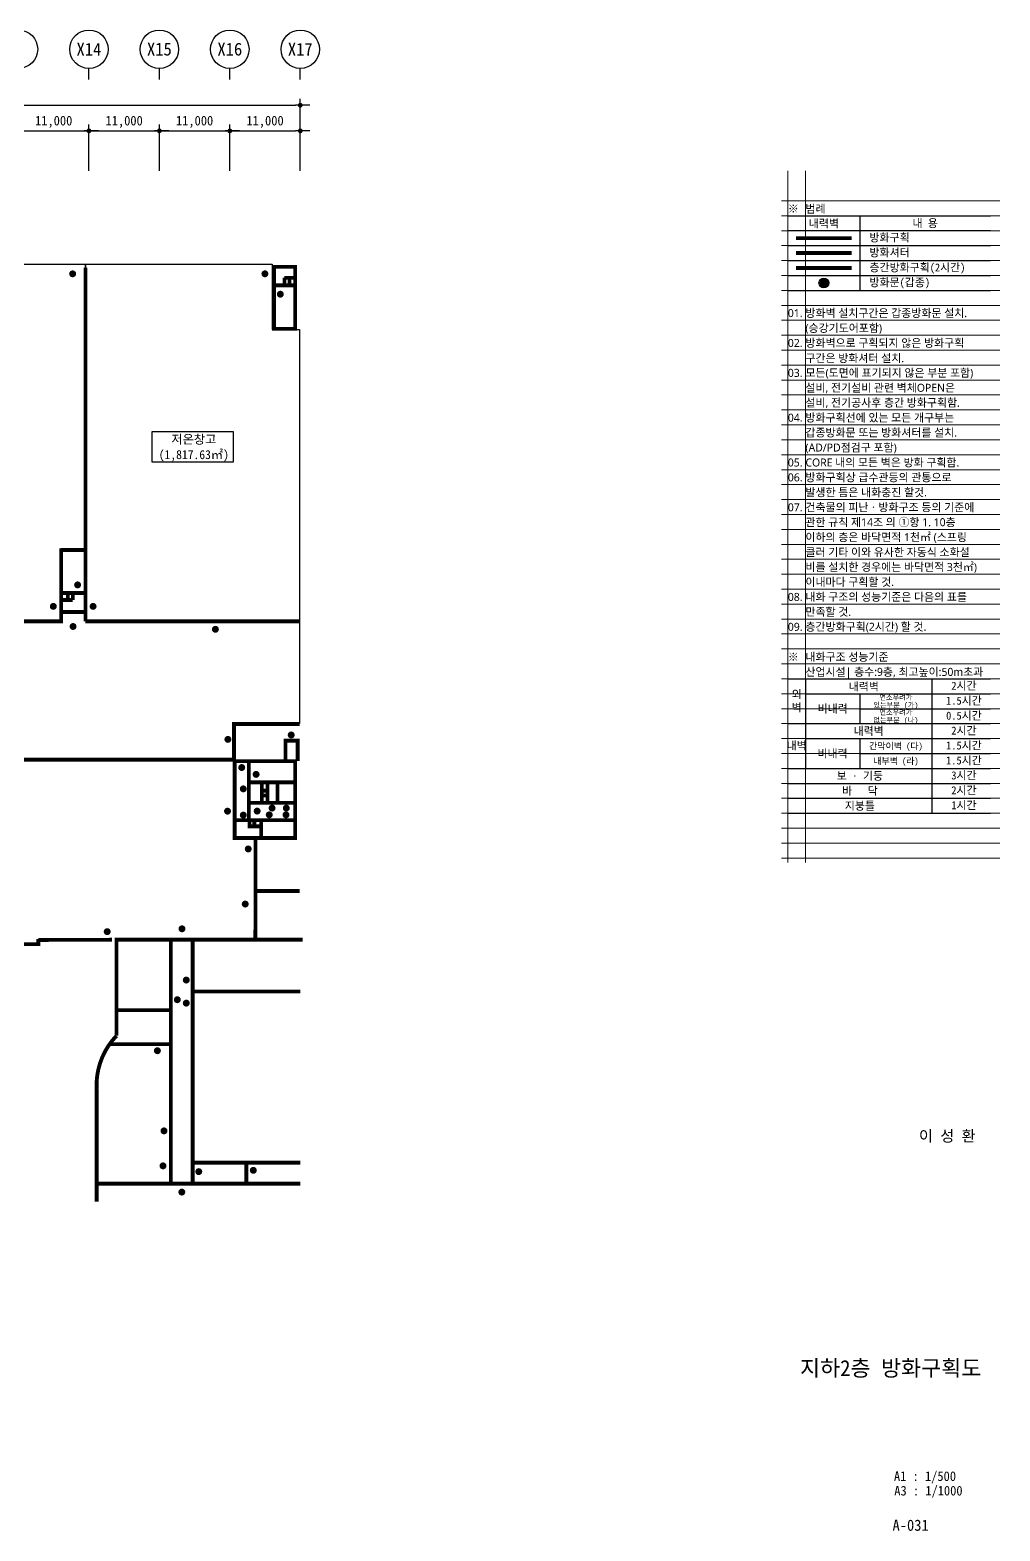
# Model space of a CAD drawing. Header units: millimetres. Extents: x 1075590 to 2680347, y 170599 to 729436.
# Drawn here: x 1268893 to 1420347, y 494985 to 729436 of the extents above; entities that cross this region are included whole.
import ezdxf
from ezdxf.enums import TextEntityAlignment as Align

# ---------------------------------------------------------------- set-up
doc = ezdxf.new("R2010")
doc.units = ezdxf.units.MM
doc.header["$LTSCALE"] = 5
doc.header["$MEASUREMENT"] = 0
doc.header["$PDSIZE"] = -10
for name, pattern in [('DASHDOTX2', [2, 1, -0.5, 0, -0.5]), ('HID', [2, 1.1, -0.9]), ('HIDDEN', [0.375, 0.25, -0.125]), ('PHANTOM2', [1.25, 0.625, -0.125, 0.125, -0.125, 0.125, -0.125])]:
    doc.linetypes.add(name, pattern=pattern)
doc.layers.get('0').update_dxf_attribs({"linetype": 'CONTINUOUS'})
doc.layers.get('Defpoints').update_dxf_attribs({"color": 153, "linetype": 'CONTINUOUS'})
doc.layers.add('0_방화구획 면적', color=7, linetype='CONTINUOUS', plot=False)
for name, color, linetype, lineweight in [('A-AXIS-BUBL', 7, 'CONTINUOUS', 25), ('A-BORD-TEXT', 3, 'CONTINUOUS', 25), ('A-DIMS', 7, 'CONTINUOUS', 25), ('A-DWXM-SHUT', 4, 'HID', 25), ('A-MKXS-MAK2', 3, 'DASHDOTX2', 25), ('A-XXXX-FIRE', 4, 'HIDDEN', 25), ('A-XXXX-TXT2', 3, 'CONTINUOUS', 25)]:
    doc.layers.add(name, color=color, linetype=linetype, lineweight=lineweight)
doc.layers.add('A-XXXX-NPLT', color=144, linetype='CONTINUOUS', lineweight=15, plot=False)
doc.styles.add('HY울릉도L', font='')
doc.styles.add('돋움체', font='')
doc.styles.add('맑은 고딕', font='malgun.ttf')
doc.styles.add('맑은고딕', font='')
doc.styles.get('HY울릉도L').set_extended_font_data('HYwulM')
doc.styles.get('돋움체').set_extended_font_data('DotumChe')
doc.styles.get('맑은고딕').set_extended_font_data('DotumChe')
doc.dimstyles.new('CDIM', dxfattribs={"dimtxt": 3, "dimasz": 1.5, "dimexe": 2, "dimexo": 1, "dimgap": 1, "dimtad": 1, "dimdec": 0, "dimrnd": 0.5, "dimzin": 0, "dimdsep": 32, "dimlunit": 6, "dimtxsty": 'HY울릉도L', "dimblk1": '_CIDOT', "dimblk2": '_CIDOT', "dimsah": 1, "dimcen": 5.5, "dimclrd": 2, "dimclre": 2, "dimclrt": 7, "dimadec": 0, "dimazin": 0, "dimtfac": 1, "dimtdec": 0, "dimtix": 1, "dimtmove": 2, "dimatfit": 1, "dimldrblk": '_CIDOT', "dimfxl": 1, "dimtolj": 1, "dimtzin": 0, "dimlwd": -1, "dimarcsym": 0})

# ---------------------------------------------------------------- blocks, each defined once
blk = doc.blocks.new('_CIDOT')
at = {"color": 0, "linetype": 'ByBlock'}
blk.add_line((2, 0), (-1, 0), dxfattribs=at)
at = {"color": 0, "linetype": 'ByBlock', "const_width": 0.5}
blk.add_lwpolyline([(-0.25, 0, 1), (0.25, 0, 1)], format="xyb", close=True, dxfattribs=at)
blk = doc.blocks.new('*D35')
at = {"layer": 'A-DIMS', "lineweight": -2, "transparency": 16777216}
for p, q in [((258693, 255621), (258693, 262871)), ((269693, 255621), (269693, 262871))]:
    blk.add_line(p, q, dxfattribs=at)
at = {"layer": 'A-DIMS', "transparency": 16777216}
blk.add_line((259443, 261871), (268943, 261871), dxfattribs=at)
at = {"layer": 'Defpoints', "color": 0, "transparency": 16777216}
for p in [(269693, 261871), (258693, 255121), (269693, 255121)]:
    blk.add_point(p, dxfattribs=at)
at = {"layer": 'A-DIMS', "transparency": 16777216, "xscale": 750, "yscale": 750, "zscale": 750, "rotation": 180}
blk.add_blockref('_CIDOT', (258693, 261871), dxfattribs=at)
at = {"layer": 'A-DIMS', "transparency": 16777216, "xscale": 750, "yscale": 750, "zscale": 750}
blk.add_blockref('_CIDOT', (269693, 261871), dxfattribs=at)
at = {"layer": 'A-DIMS', "color": 3, "transparency": 16777216, "insert": (264193, 263275), "char_height": 1500, "attachment_point": 5, "style": '맑은고딕'}
blk.add_mtext('\\A1;11,000', dxfattribs=at)
blk = doc.blocks.new('*D36')
at = {"layer": 'A-DIMS', "lineweight": -2, "transparency": 16777216}
for p, q in [((269693, 255621), (269693, 262871)), ((280693, 255621), (280693, 262871))]:
    blk.add_line(p, q, dxfattribs=at)
at = {"layer": 'A-DIMS', "transparency": 16777216}
blk.add_line((270443, 261871), (279943, 261871), dxfattribs=at)
at = {"layer": 'Defpoints', "color": 0, "transparency": 16777216}
for p in [(280693, 261871), (269693, 255121), (280693, 255121)]:
    blk.add_point(p, dxfattribs=at)
at = {"layer": 'A-DIMS', "transparency": 16777216, "xscale": 750, "yscale": 750, "zscale": 750, "rotation": 180}
blk.add_blockref('_CIDOT', (269693, 261871), dxfattribs=at)
at = {"layer": 'A-DIMS', "transparency": 16777216, "xscale": 750, "yscale": 750, "zscale": 750}
blk.add_blockref('_CIDOT', (280693, 261871), dxfattribs=at)
at = {"layer": 'A-DIMS', "color": 3, "transparency": 16777216, "insert": (275193, 263275), "char_height": 1500, "attachment_point": 5, "style": '맑은고딕'}
blk.add_mtext('\\A1;11,000', dxfattribs=at)
blk = doc.blocks.new('*D37')
at = {"layer": 'A-DIMS', "lineweight": -2, "transparency": 16777216}
for p, q in [((280693, 255621), (280693, 262871)), ((291693, 255621), (291693, 262871))]:
    blk.add_line(p, q, dxfattribs=at)
at = {"layer": 'A-DIMS', "transparency": 16777216}
blk.add_line((281443, 261871), (290943, 261871), dxfattribs=at)
at = {"layer": 'Defpoints', "color": 0, "transparency": 16777216}
for p in [(291693, 261871), (280693, 255121), (291693, 255121)]:
    blk.add_point(p, dxfattribs=at)
at = {"layer": 'A-DIMS', "transparency": 16777216, "xscale": 750, "yscale": 750, "zscale": 750, "rotation": 180}
blk.add_blockref('_CIDOT', (280693, 261871), dxfattribs=at)
at = {"layer": 'A-DIMS', "transparency": 16777216, "xscale": 750, "yscale": 750, "zscale": 750}
blk.add_blockref('_CIDOT', (291693, 261871), dxfattribs=at)
at = {"layer": 'A-DIMS', "color": 3, "transparency": 16777216, "insert": (286193, 263275), "char_height": 1500, "attachment_point": 5, "style": '맑은고딕'}
blk.add_mtext('\\A1;11,000', dxfattribs=at)
blk = doc.blocks.new('*D38')
at = {"layer": 'A-DIMS', "lineweight": -2, "transparency": 16777216}
for p, q in [((126693, 255621), (126693, 266871)), ((302693, 255621), (302693, 266871))]:
    blk.add_line(p, q, dxfattribs=at)
at = {"layer": 'A-DIMS', "transparency": 16777216}
blk.add_line((127443, 265871), (301943, 265871), dxfattribs=at)
at = {"layer": 'Defpoints', "color": 0, "transparency": 16777216}
for p in [(302693, 265871), (126693, 255121), (302693, 255121)]:
    blk.add_point(p, dxfattribs=at)
at = {"layer": 'A-DIMS', "transparency": 16777216, "xscale": 750, "yscale": 750, "zscale": 750, "rotation": 180}
blk.add_blockref('_CIDOT', (126693, 265871), dxfattribs=at)
at = {"layer": 'A-DIMS', "transparency": 16777216, "xscale": 750, "yscale": 750, "zscale": 750}
blk.add_blockref('_CIDOT', (302693, 265871), dxfattribs=at)
at = {"layer": 'A-DIMS', "color": 3, "transparency": 16777216, "insert": (214693, 267275), "char_height": 1500, "attachment_point": 5, "style": '맑은고딕'}
blk.add_mtext('\\A1;176,000', dxfattribs=at)
blk = doc.blocks.new('*D39')
at = {"layer": 'A-DIMS', "lineweight": -2, "transparency": 16777216}
for p, q in [((291693, 255621), (291693, 262871)), ((302693, 255621), (302693, 262871))]:
    blk.add_line(p, q, dxfattribs=at)
at = {"layer": 'A-DIMS', "transparency": 16777216}
blk.add_line((292443, 261871), (301943, 261871), dxfattribs=at)
at = {"layer": 'Defpoints', "color": 0, "transparency": 16777216}
for p in [(302693, 261871), (291693, 255121), (302693, 255121)]:
    blk.add_point(p, dxfattribs=at)
at = {"layer": 'A-DIMS', "transparency": 16777216, "xscale": 750, "yscale": 750, "zscale": 750, "rotation": 180}
blk.add_blockref('_CIDOT', (291693, 261871), dxfattribs=at)
at = {"layer": 'A-DIMS', "transparency": 16777216, "xscale": 750, "yscale": 750, "zscale": 750}
blk.add_blockref('_CIDOT', (302693, 261871), dxfattribs=at)
at = {"layer": 'A-DIMS', "color": 3, "transparency": 16777216, "insert": (297193, 263275), "char_height": 1500, "attachment_point": 5, "style": '맑은고딕'}
blk.add_mtext('\\A1;11,000', dxfattribs=at)
blk = doc.blocks.new('NOTE(220317)')
at = {"layer": 'A-XXXX-NPLT'}
for p, q in [((1010649.8, 179732.7), (1010649.8, 175412.7)), ((1010759.8, 179732.7), (1010759.8, 175412.7)), ((1010609.8, 179546.1), (1011974.8, 179546.1)), ((1010609.8, 179452.7), (1011974.8, 179452.7)), ((1010609.8, 179359.4), (1011974.8, 179359.4)), ((1010609.8, 179266.1), (1011974.8, 179266.1)), ((1010609.8, 179172.7), (1011974.8, 179172.7)), ((1010609.8, 179079.4), (1011974.8, 179079.4)), ((1010609.8, 178986.1), (1011974.8, 178986.1)), ((1010609.8, 178892.7), (1011974.8, 178892.7)), ((1010609.8, 178799.4), (1011974.8, 178799.4)), ((1010609.8, 178706.1), (1011974.8, 178706.1)), ((1010609.8, 178612.7), (1011974.8, 178612.7)), ((1010609.8, 178519.4), (1011974.8, 178519.4)), ((1010609.8, 178426.1), (1011974.8, 178426.1)), ((1010609.8, 178332.7), (1011974.8, 178332.7)), ((1010609.8, 178239.4), (1011974.8, 178239.4)), ((1010609.8, 178146.1), (1011974.8, 178146.1)), ((1010609.8, 178052.7), (1011974.8, 178052.7)), ((1010609.8, 177959.4), (1011974.8, 177959.4)), ((1010609.8, 177866.1), (1011974.8, 177866.1)), ((1010609.8, 177772.7), (1011974.8, 177772.7)), ((1010609.8, 177679.4), (1011974.8, 177679.4)), ((1010609.8, 177586.1), (1011974.8, 177586.1)), ((1010609.8, 177492.7), (1011974.8, 177492.7)), ((1010609.8, 177399.4), (1011974.8, 177399.4)), ((1010609.8, 177306.1), (1011974.8, 177306.1)), ((1010609.8, 177212.7), (1011974.8, 177212.7)), ((1010609.8, 177119.4), (1011974.8, 177119.4)), ((1010609.8, 177026.1), (1011974.8, 177026.1)), ((1010609.8, 176932.7), (1011974.8, 176932.7)), ((1010609.8, 176839.4), (1011974.8, 176839.4)), ((1010609.8, 176746.1), (1011974.8, 176746.1)), ((1010609.8, 176652.7), (1011974.8, 176652.7)), ((1010609.8, 176559.4), (1011974.8, 176559.4)), ((1010609.8, 176466.1), (1011974.8, 176466.1)), ((1010609.8, 176372.7), (1011974.8, 176372.7)), ((1010609.8, 176279.4), (1011974.8, 176279.4)), ((1010609.8, 176186.1), (1011974.8, 176186.1)), ((1010609.8, 176092.7), (1011974.8, 176092.7)), ((1010609.8, 175999.4), (1011974.8, 175999.4)), ((1010609.8, 175906.1), (1011974.8, 175906.1)), ((1010609.8, 175812.7), (1011974.8, 175812.7)), ((1010609.8, 175719.4), (1011974.8, 175719.4)), ((1010609.8, 175626.1), (1011974.8, 175626.1)), ((1010609.8, 175532.7), (1011974.8, 175532.7)), ((1010609.8, 175439.4), (1011974.8, 175439.4))]:
    blk.add_line(p, q, dxfattribs=at)
blk = doc.blocks.new('NOTE_방화구획')
at = {"layer": 'A-MKXS-MAK2', "true_color": 0x991b1e}
blk.add_hatch(color=244, dxfattribs=at).paths.add_polyline_path([(7673.8, 4762.3, 1), (7704.2, 4762.3, 1)])
for points in [[(7576.5, 4972.3), (8209, 4972.3)], [(7801.5, 4972.3), (7801.5, 4738.9)], [(7576.5, 4925.6), (8209, 4925.6)], [(7576.5, 4878.9), (8209, 4878.9)], [(7576.5, 4832.3), (8209, 4832.3)], [(7576.5, 4785.6), (8209, 4785.6)], [(7576.5, 4738.9), (8209, 4738.9)], [(7576.5, 3525.6), (8209, 3525.6)], [(7631.5, 3525.6), (7631.5, 3245.6)], [(8026.5, 3525.6), (8026.5, 3105.6)], [(7631.5, 3478.9), (8209, 3478.9)], [(7801.5, 3478.9), (7801.5, 3385.6)], [(7801.5, 3432.3), (8209, 3432.3)], [(7576.5, 3385.6), (8209, 3385.6)], [(7631.5, 3338.9), (8209, 3338.9)], [(7801.5, 3338.9), (7801.5, 3245.6)], [(7801.5, 3292.3), (8209, 3292.3)], [(7576.5, 3245.6), (8209, 3245.6)], [(7576.5, 3198.9), (8209, 3198.9)], [(7576.5, 3152.3), (8209, 3152.3)], [(7576.5, 3105.6), (8209, 3105.6)]]:
    blk.add_lwpolyline(points)
at = {"layer": 'A-DWXM-SHUT', "color": 6, "linetype": 'HID', "ltscale": 400, "const_width": 12}
blk.add_lwpolyline([(7602.3, 4855.6), (7775.7, 4855.6)], dxfattribs=at)
at = {"layer": 'A-DWXM-SHUT', "linetype": 'HIDDEN', "ltscale": 500, "const_width": 12}
blk.add_lwpolyline([(7602.3, 4808.9), (7775.7, 4808.9)], dxfattribs=at)
at = {"layer": 'A-MKXS-MAK2', "color": 244, "linetype": 'Continuous', "true_color": 0x991b1e}
blk.add_circle((7689, 4762.3), 15.2, dxfattribs=at)
at = {"layer": 'A-XXXX-FIRE', "color": 5, "linetype": 'PHANTOM2', "ltscale": 600, "const_width": 12}
blk.add_lwpolyline([(7602.3, 4902.3), (7775.7, 4902.3)], dxfattribs=at)
at = {"layer": 'A-XXXX-TXT2'}
for s, style, p in [('※', '맑은 고딕', (7576.5, 4993.9)), ('범례 ', '맑은 고딕', (7631.5, 4993.9)), ('방화구획', '돋움체', (7831.5, 4903.9)), ('방화셔터', '돋움체', (7831.5, 4857.3)), ('층간방화구획(2시간)', '돋움체', (7831.5, 4810.6)), ('방화문(갑종)', '돋움체', (7831.5, 4763.9)), ('01.', '맑은 고딕', (7576.5, 4668.1)), ('방화벽 설치구간은 갑종방화문 설치.', '맑은 고딕', (7631.5, 4668.1)), ('(승강기도어포함)', '맑은 고딕', (7631.5, 4621.4)), ('02.', '맑은 고딕', (7576.5, 4574.8)), ('방화벽으로 구획되지 않은 방화구획', '맑은 고딕', (7631.5, 4574.8)), ('구간은 방화셔터 설치.', '맑은 고딕', (7631.5, 4527.3)), ('03.', '맑은 고딕', (7576.5, 4481.4)), ('모든(도면에 표기되지 않은 부분 포함) ', '맑은 고딕', (7631.5, 4481.4)), ('설비, 전기설비 관련 벽체OPEN은', '맑은 고딕', (7631.5, 4434.8)), ('설비, 전기공사후 층간 방화구획함.', '맑은 고딕', (7631.5, 4388.1)), ('04.', '맑은 고딕', (7576.5, 4341.4)), ('방화구획선에 있는 모든 개구부는', '맑은 고딕', (7631.5, 4341.4)), ('갑종방화문 또는 방화셔터를 설치.', '맑은 고딕', (7631.5, 4294.8)), ('(AD/PD점검구 포함)', '맑은 고딕', (7631.5, 4248.1)), ('05.', '맑은 고딕', (7576.5, 4201.4)), ('CORE 내의 모든 벽은 방화 구획함.', '맑은 고딕', (7631.5, 4201.4)), ('06.', '맑은 고딕', (7576.5, 4154.8)), ('방화구획상 급수관등의 관통으로 ', '맑은 고딕', (7631.5, 4154.8)), ('발생한 틈은 내화충진 할것.', '맑은 고딕', (7631.5, 4108.1)), ('07.', '맑은 고딕', (7576.5, 4061.4)), ('건축물의 피난ㆍ방화구조 등의 기준에', '맑은 고딕', (7631.5, 4061.4)), ('관한 규칙 제14조 의 ①항 1. 10층', '맑은 고딕', (7631.5, 4014.8)), ('이하의 층은 바닥면적 1천㎡ (스프링', '맑은 고딕', (7631.5, 3968.1)), ('클러 기타 이와 유사한 자동식 소화설', '맑은 고딕', (7631.5, 3921.4)), ('비를 설치한 경우에는 바닥면적 3천㎡)', '맑은 고딕', (7631.5, 3874.8)), ('이내마다 구획할 것.', '맑은 고딕', (7631.5, 3828.1)), ('08.', '맑은 고딕', (7576.5, 3781.4)), ('내화 구조의 성능기준은 다음의 표를', '맑은 고딕', (7631.5, 3781.4)), ('만족할 것.', '맑은 고딕', (7631.5, 3734.8)), ('09.', '맑은 고딕', (7576.5, 3688.1)), ('층간방화구획(2시간) 할 것. ', '맑은 고딕', (7631.5, 3688.1)), ('※', '맑은 고딕', (7576.5, 3593.9)), ('내화구조 성능기준', '맑은 고딕', (7631.5, 3593.9)), ('산업시설| 층수:9층, 최고높이:50m초과', '맑은 고딕', (7631.5, 3547.2))]:
    blk.add_text(s, height=25, dxfattribs=dict(at, style=style)).set_placement(p, align=Align.MIDDLE_LEFT)
at = {"layer": 'A-XXXX-TXT2', "style": '돋움체'}
for s, height, p in [('내력벽', 25, (7689, 4948.1)), ('내 용', 25, (8005.3, 4948.9)), ('내력벽', 25, (7813.7, 3501.4)), ('2시간', 25, (8126.5, 3503.9)), ('연소우려가', 16, (7914, 3467.6)), ('1.5시간', 25, (8126.5, 3457.3)), ('비내력', 25, (7716.5, 3432.3)), ('있는부분 (가)', 16, (7914, 3443.6)), ('연소우려가', 16, (7914, 3420.9)), ('0.5시간', 25, (8126.5, 3410.6)), ('내력벽', 25, (7829, 3362.3)), ('없는부분 (나)', 16, (7914, 3396.9)), ('2시간', 25, (8126.5, 3363.9)), ('1.5시간', 25, (8126.5, 3317.3)), ('비내력', 25, (7716.1, 3292.3)), ('간막이벽 (다)', 20, (7914, 3315.6)), ('1.5시간', 25, (8126.5, 3270.6)), ('보 · 기둥', 25, (7801.5, 3222.3)), ('내부벽 (라)', 20, (7914, 3268.9)), ('3시간', 25, (8126.5, 3223.9)), ('바   닥', 25, (7801.5, 3175.6)), ('2시간', 25, (8126.5, 3177.3)), ('지붕틀', 25, (7801.5, 3128.9)), ('1시간', 25, (8126.5, 3130.6))]:
    blk.add_text(s, height=height, dxfattribs=at).set_placement(p, align=Align.MIDDLE_CENTER)
at = {"layer": 'A-XXXX-TXT2', "char_height": 25, "attachment_point": 5, "style": '맑은 고딕'}
for s, width, insert in [('{\\fDotumChe|b0|i0|c129|p49;외\\P벽}', 24.9, (7604, 3455.1)), ('{\\fDotumChe|b0|i0|c129|p49;내벽}', 25, (7604, 3315.6))]:
    blk.add_mtext_dynamic_manual_height_columns(s, width=width, gutter_width=125, heights=[0], dxfattribs=dict(at, insert=insert))
blk = doc.blocks.new('DIM(210222)')
for p, q in [((269693, 269870.6), (269693, 271620.6)), ((280693, 269870.6), (280693, 271620.6)), ((291693, 269870.6), (291693, 271620.6)), ((302693, 269870.6), (302693, 271620.6))]:
    blk.add_line(p, q)
at = {"layer": 'A-AXIS-BUBL', "ltscale": 0.2}
for centre in [(258693, 274620.6), (269693, 274620.6), (280693, 274620.6), (291693, 274620.6), (302693, 274620.6)]:
    blk.add_circle(centre, 3000, dxfattribs=at)
at = {"layer": 'A-XXXX-TXT2', "ltscale": 0.2, "style": '맑은고딕'}
for s, p in [('X14', (269693, 274620.6)), ('X15', (280693, 274620.6)), ('X16', (291693, 274620.6)), ('X17', (302693, 274620.6))]:
    blk.add_text(s, height=2000, dxfattribs=at).set_placement(p, align=Align.MIDDLE)
at = {"layer": 'A-DIMS'}
for p1, p2, distance, picture, middle in [((126693, 255120.6), (302693, 255120.6), 10750, '*D38', (214693, 267275.5)), ((258693, 255120.6), (269693, 255120.6), 6750, '*D35', (264193, 263275.5)), ((269693, 255120.6), (280693, 255120.6), 6750, '*D36', (275193, 263275.5)), ((280693, 255120.6), (291693, 255120.6), 6750, '*D37', (286193, 263275.5)), ((291693, 255120.6), (302693, 255120.6), 6750, '*D39', (297193, 263275.5))]:
    dim = blk.add_aligned_dim(p1=p1, p2=p2, distance=distance, dimstyle='CDIM', override={"dimscale": 500, "dimtxsty": '맑은고딕', "dimclrd": 256, "dimclre": 256, "dimclrt": 3}, dxfattribs=at)
    dim.commit()
    dim.dimension.update_dxf_attribs({"geometry": picture, "text_midpoint": middle})

msp = doc.modelspace()

# ---------------------------------------------------------------- hatches: boundary and pattern name
at = {"layer": 'A-MKXS-MAK2'}
for points in [[(1275003, 691352, -1), (1276093, 691352, -1)], [(1305027, 691358, -1), (1306117, 691358, -1)], [(1308524, 688173, 1), (1307434, 688173, 1)], [(1275774, 642764, -1), (1276864, 642764, -1)], [(1271982, 639409, -1), (1273072, 639409, -1)], [(1278194, 639409, -1), (1279284, 639409, -1)], [(1275068, 636268, -1), (1276158, 636268, -1)], [(1298382, 635828, 1), (1297292, 635828, 1)], [(1300335, 618633, -1), (1299245, 618633, -1)], [(1310221, 619322, -1), (1309131, 619322, -1)], [(1302493, 614237, -1), (1301403, 614237, -1)], [(1304741, 613167, -1), (1303651, 613167, -1)], [(1302738, 610903, -1), (1301648, 610903, -1)], [(1300275, 607421, -1), (1299185, 607421, -1)], [(1302738, 606803, -1), (1301648, 606803, -1)], [(1304904, 607428, -1), (1303813, 607428, -1)], [(1306789, 606845, 1), (1305699, 606845, 1)], [(1307235, 607899, -1), (1306145, 607899, -1)], [(1309409, 606845, 1), (1308319, 606845, 1)], [(1309456, 607899, -1), (1308366, 607899, -1)], [(1303511, 601517, -1), (1302420, 601517, -1)], [(1303041, 592907, -1), (1301951, 592907, -1)], [(1281491, 588601, -1), (1280401, 588601, -1)], [(1293166, 589048, -1), (1292076, 589048, -1)], [(1293835, 581036, -1), (1292745, 581036, -1)], [(1292435, 577967, -1), (1291345, 577967, -1)], [(1293835, 577436, -1), (1292745, 577436, -1)], [(1289327, 570001, -1), (1288237, 570001, -1)], [(1290360, 557481, -1), (1289270, 557481, -1)], [(1290202, 552014, -1), (1289112, 552014, -1)], [(1295787, 551118, -1), (1294696, 551118, -1)], [(1304300, 551320, -1), (1303210, 551320, -1)], [(1293139, 547921, -1), (1292049, 547921, -1)]]:
    msp.add_hatch(color=240, dxfattribs=at).paths.add_polyline_path(points)

# ---------------------------------------------------------------- linework, layer by layer
at = {"layer": '0_방화구획 면적'}
for points in [[(1245640, 682636), (1249440, 682636), (1249440, 692836), (1277540, 692836), (1277540, 648386), (1273740, 648386), (1273740, 637186), (1245640, 637186), (1245640, 682636)], [(1212640, 637186), (1212640, 638386), (1216440, 638386), (1216440, 637186), (1273740, 637186), (1273740, 638386), (1277540, 638386), (1277540, 637186), (1310990, 637186), (1310990, 621136), (1300640, 621136), (1300640, 615436), (1179190, 615436), (1179190, 637186), (1212640, 637186)]]:
    msp.add_lwpolyline(points, dxfattribs=at)
for points in [[(1277540, 692836), (1306690, 692836), (1306690, 682636), (1310990, 682636), (1310990, 637186), (1277540, 637186)], [(1300590, 661914), (1287990, 661914), (1287990, 666714), (1300590, 666714)]]:
    msp.add_lwpolyline(points, close=True, dxfattribs=at)
at = {"layer": 'A-DWXM-SHUT', "color": 6, "linetype": 'HID', "ltscale": 400, "const_width": 600}
for points in [[(1295054, 637064), (1289854, 637064)], [(1255536, 615465), (1300640, 615465)], [(1270196, 587306), (1281690, 587336)]]:
    msp.add_lwpolyline(points, dxfattribs=at)
at = {"layer": 'A-XXXX-FIRE', "color": 5, "linetype": 'PHANTOM2', "ltscale": 600, "const_width": 600}
for points in [[(1277554, 637064), (1277554, 692314)], [(1310329, 689549), (1306890, 689549)], [(1310329, 690736), (1308622, 690736)], [(1308622, 689649), (1308622, 690736)], [(1309400, 689649), (1309400, 690736)], [(1273754, 638364), (1273754, 648184), (1277554, 648184)], [(1273754, 641489), (1277554, 641489)], [(1273754, 640403), (1275565, 640403)], [(1274787, 641489), (1274787, 640403)], [(1275565, 641489), (1275565, 640403)], [(1277354, 638540), (1273754, 638540), (1273754, 637064), (1262054, 637064)], [(1289854, 637064), (1277554, 637064)], [(1311004, 637064), (1295054, 637064)], [(1310990, 621036), (1300740, 621036), (1300740, 615436)], [(1308790, 615236), (1308790, 618436), (1310695, 618436), (1310695, 615236)], [(1303065, 615236), (1303065, 606020), (1310290, 606020)], [(1310290, 611911), (1303065, 611911)], [(1305077, 611836), (1305077, 608724)], [(1305977, 611836), (1305977, 608724)], [(1307539, 611836), (1307539, 608724)], [(1305077, 610610), (1305977, 610610)], [(1305077, 609861), (1305977, 609861)], [(1303065, 608724), (1310290, 608724)], [(1303065, 606020), (1300840, 606020)], [(1303160, 605995), (1303160, 605052), (1304974, 605052)], [(1303927, 605052), (1303927, 605995)], [(1304974, 603236), (1304974, 605995)], [(1304093, 603036), (1304087, 587336)], [(1304090, 594941), (1310990, 594941)], [(1267390, 586636), (1270190, 586636), (1270190, 587436)], [(1290890, 587436), (1290890, 549226)], [(1294290, 549226), (1294290, 587336)], [(1294290, 579261), (1311090, 579261)], [(1282390, 576336), (1290890, 576336)], [(1290890, 571036), (1281323, 571036)], [(1294290, 552522), (1311090, 552522)], [(1302655, 549226), (1302655, 552522)], [(1279290, 549226), (1311090, 549226)]]:
    msp.add_lwpolyline(points, dxfattribs=at)
for points in [[(1310290, 682767), (1306980, 682767), (1306980, 692436), (1310290, 692436)], [(1310304, 615236), (1300840, 615236), (1300840, 603236), (1310290, 603236)]]:
    msp.add_lwpolyline(points, close=True, dxfattribs=at)
msp.add_lwpolyline([(1311440, 587336), (1282390, 587336), (1282390, 572330, 0.2060779), (1279290, 564036), (1279290, 546419)], format="xyb", dxfattribs=at)

# ---------------------------------------------------------------- block references
msp.add_blockref('DIM(210222)', (1008397, 451815))
for name, p, xscale, yscale, zscale in [('NOTE(220317)', (-23879023, -3785891), 25, 25, 25), ('NOTE_방화구획', (1008397, 451815), 50, 50, 50)]:
    msp.add_blockref(name, p, dxfattribs=dict(xscale=xscale, yscale=yscale, zscale=zscale))

# ---------------------------------------------------------------- texts
at = {"layer": '0_방화구획 면적', "style": '돋움체'}
for s, p in [('저온창고', (1294473, 665514)), ('(1,817.63㎡)', (1294473, 663114))]:
    msp.add_text(s, height=1400, dxfattribs=at).set_placement(p, align=Align.MIDDLE_CENTER)
at = {"layer": 'A-BORD-TEXT', "style": '맑은고딕'}
for s, height, p in [('이 성 환', 1750, (1416540, 555813)), ('A1 : 1/500', 1500, (1413484, 502799)), ('A3 : 1/1000', 1500, (1414507, 500532)), ('A-031', 1750, (1409223, 495014))]:
    msp.add_text(s, height=height, dxfattribs=at).set_placement(p, align=Align.RIGHT)
msp.add_text('지하2층 방화구획도', height=2500, dxfattribs=at).set_placement((1403285, 520428), align=Align.MIDDLE_CENTER)

doc.saveas('drawing.dxf')
